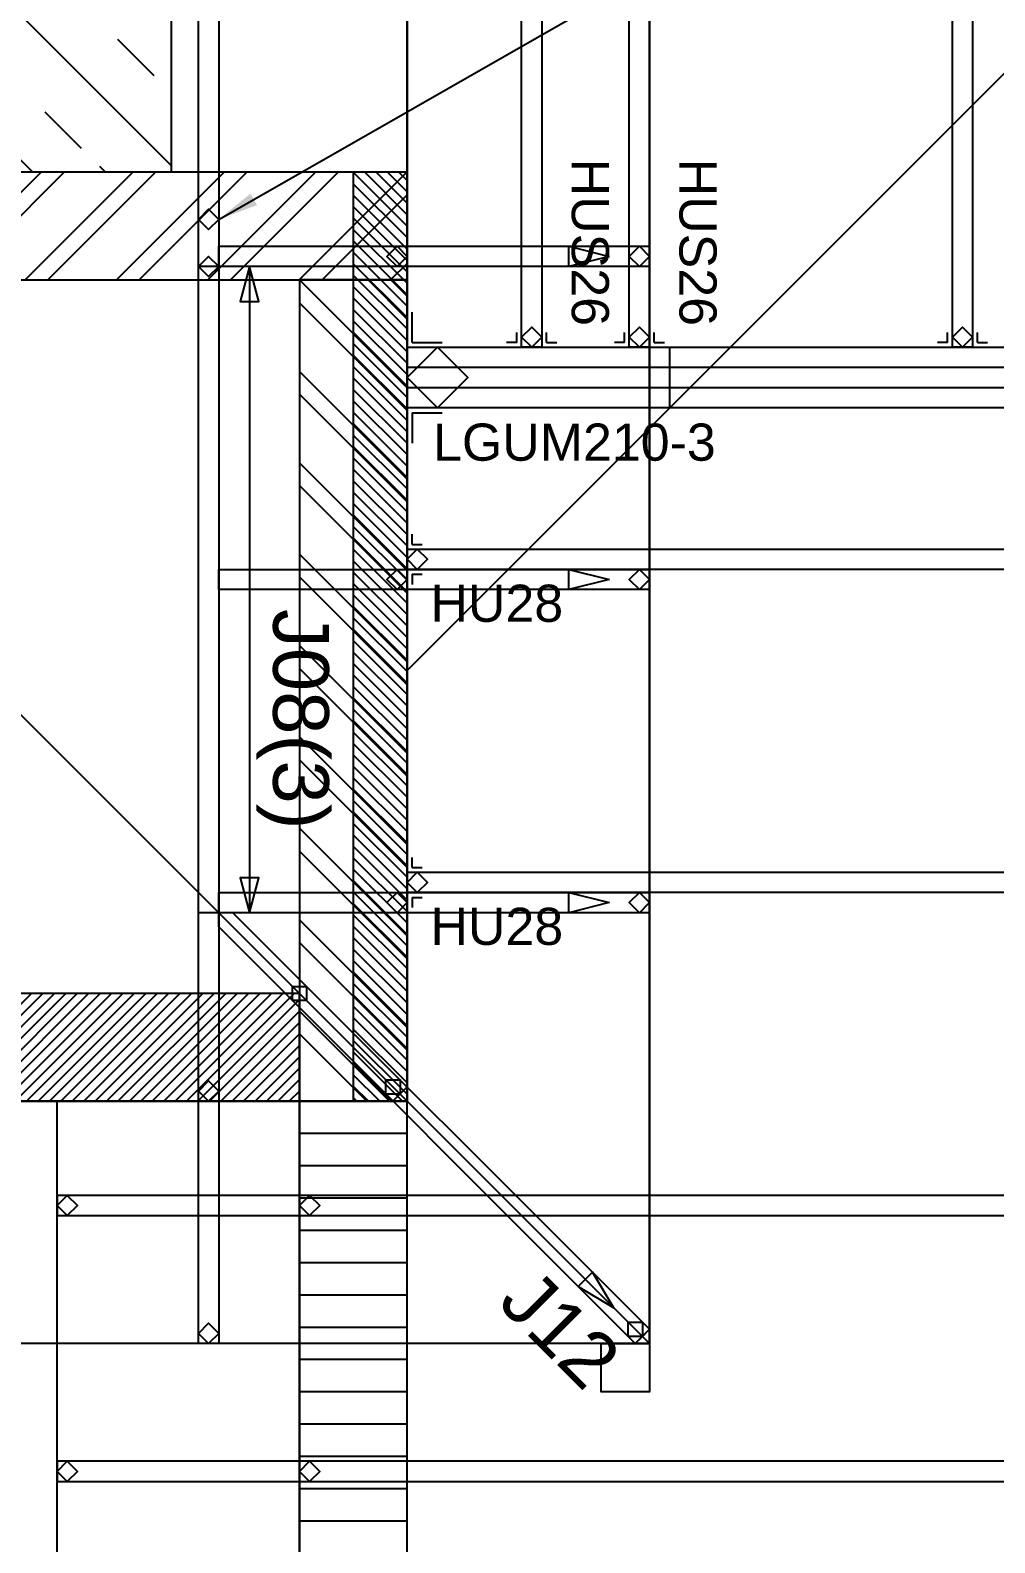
# Model space of a CAD drawing. Header units: inches. Extents: x -25328 to 8149, y -5530 to 4336.
# Drawn here: x 1562.1 to 1633.7, y 2535.3 to 2647.6 of the extents above; entities that cross this region are included whole.
import ezdxf

# ---------------------------------------------------------------- set-up
doc = ezdxf.new("R2010")
doc.units = ezdxf.units.IN
doc.header["$LTSCALE"] = 16
doc.header["$MEASUREMENT"] = 0
doc.layers.get('0').update_dxf_attribs({"linetype": 'CONTINUOUS'})
for name, color, linetype in [('1st_Floor_Labels_Connector', 7, 'CONTINUOUS'), ('1st_Floor_Labels_Engineering_Mem', 7, 'CONTINUOUS'), ('1st_Floor_Objects_Connectors', 7, 'CONTINUOUS'), ('1st_Floor_Objects_Non-Associativ', 7, 'CONTINUOUS'), ('1st_Floor_Objects_Planes', 7, 'CONTINUOUS'), ('1st_Floor_Objects_Roof_Framing', 40, 'CONTINUOUS'), ('1st_Floor_Objects_Roof_Truss', 40, 'CONTINUOUS'), ('1st_Floor_Objects_Walls', 7, 'CONTINUOUS'), ('DIM', 5, 'CONTINUOUS')]:
    doc.layers.add(name, color=color, linetype=linetype)
doc.styles.add('ARIAL', font='arial.ttf', dxfattribs={"height": 13.333333})
doc.styles.add('PAYTAS RM', font='romans.shx', dxfattribs={"width": 0.7, "height": 4.5})
doc.dimstyles.new('DIM- PAYTAS', dxfattribs={"dimscale": 48, "dimtxt": 0.1, "dimasz": 0.0625, "dimexe": 0.125, "dimexo": 0.125, "dimgap": 0.125, "dimtad": 1, "dimdec": 1, "dimzin": 3, "dimdsep": 46, "dimlunit": 4, "dimtxsty": 'PAYTAS RM', "dimblk": 'ARCHTICK', "dimcen": 0.09, "dimdle": 0.125, "dimclrd": 5, "dimclre": 5, "dimclrt": 11, "dimadec": 0, "dimazin": 0, "dimtfac": 1, "dimtdec": 1, "dimtofl": 0, "dimtmove": 2, "dimatfit": 3, "dimfxl": 0, "dimfrac": 2, "dimtolj": 1, "dimtzin": 3, "dimarcsym": 0})

# ---------------------------------------------------------------- blocks, each defined once
blk = doc.blocks.new('_ArchTick')
at = {"color": 0, "linetype": 'ByBlock', "const_width": 0.15}
blk.add_lwpolyline([(-0.5, -0.5), (0.5, 0.5)], dxfattribs=at)

msp = doc.modelspace()

# ---------------------------------------------------------------- linework, layer by layer
at = {"layer": '1st_Floor_Labels_Engineering_Mem', "color": 7}
msp.add_line((1578.34501353, 2630.08676653), (1578.34501353, 2582.08676653), dxfattribs=at)
for points in [[(1578.34501353, 2630.08676653), (1577.65051738, 2627.49486285), (1579.03950969, 2627.49486285), (1578.34501353, 2630.08676653)], [(1578.34501353, 2582.08676653), (1579.03950969, 2584.67867022), (1577.65051738, 2584.67867022), (1578.34501353, 2582.08676653)]]:
    msp.add_lwpolyline(points, close=True, dxfattribs=at).dxf.unprotected_set("ltscale", 0)
at = {"layer": '1st_Floor_Objects_Connectors', "color": 7}
for p, q in [((1590.41683665, 2624.44643145), (1590.41683665, 2626.69643145)), ((1598.19623271, 2624.44643145), (1598.19623271, 2625.19643145)), ((1600.41624919, 2624.44643145), (1600.41624919, 2625.19643145)), ((1606.19631663, 2624.44643145), (1606.19631663, 2625.19643145)), ((1608.41633311, 2624.44643145), (1608.41633311, 2625.19643145)), ((1630.19631663, 2624.44643145), (1630.19631663, 2625.19643145)), ((1632.41633311, 2624.44643145), (1632.41633311, 2625.19643145)), ((1590.41683665, 2624.44643145), (1592.66683665, 2624.44643145)), ((1598.19623271, 2624.44643145), (1597.44623271, 2624.44643145)), ((1600.41624919, 2624.44643145), (1601.16624919, 2624.44643145)), ((1606.19631663, 2624.44643145), (1605.44631663, 2624.44643145)), ((1608.41633311, 2624.44643145), (1609.16633311, 2624.44643145)), ((1630.19631663, 2624.44643145), (1629.44631663, 2624.44643145)), ((1632.41633311, 2624.44643145), (1633.16633311, 2624.44643145)), ((1590.41685954, 2619.22646075), (1592.66685954, 2619.22646075)), ((1590.41685954, 2619.22646075), (1590.41688243, 2616.97646075)), ((1590.41621867, 2609.44643145), (1590.41621867, 2610.19643145)), ((1590.41621867, 2609.44643145), (1591.16621867, 2609.44643145)), ((1590.41621867, 2607.22646075), (1591.16621867, 2607.22646075)), ((1590.41621867, 2607.22646075), (1590.41621867, 2606.47646075)), ((1590.41621867, 2585.44643145), (1590.41621867, 2586.19643145)), ((1590.41621867, 2585.44643145), (1591.16621867, 2585.44643145)), ((1590.41621867, 2583.22646075), (1591.16621867, 2583.22646075)), ((1590.41621867, 2583.22646075), (1590.41621867, 2582.47646075))]:
    msp.add_line(p, q, dxfattribs=at)
at = {"layer": '1st_Floor_Objects_Non-Associativ', "color": 7}
for p, q in [((1469.05631724, 2741.06007891), (1572.52546397, 2637.59093218)), ((1469.05631724, 2730.28386431), (1562.25423137, 2637.0859273)), ((1568.54134074, 2646.96309405), (1571.23541728, 2644.26901751)), ((1563.15316478, 2641.5748952), (1565.84724131, 2638.88081866)), ((1567.19427958, 2637.5337575), (1567.64215556, 2637.08588153))]:
    msp.add_line(p, q, dxfattribs=at)
msp.add_lwpolyline([(1680.05632487, 2843.26707965), (1680.05632487, 2779.18515521), (1640.04757396, 2779.18515521), (1640.04757396, 2783.18527728), (1572.52546397, 2783.18527728), (1572.52546397, 2637.08588153), (1469.05631724, 2637.08611041)], dxfattribs=at).dxf.unprotected_set("ltscale", 0)
at = {"layer": '1st_Floor_Objects_Planes', "color": 210}
for p, q in [((1572.52546397, 2783.18527728), (1572.52546397, 2637.08588153)), ((1572.52546397, 2637.08588153), (1469.05631724, 2637.08583575))]:
    msp.add_line(p, q, dxfattribs=at)
at = {"layer": '1st_Floor_Objects_Planes', "color": 70}
for p, q in [((1415.05650035, 2743.08655291), (1608.05687419, 2550.08615618)), ((1415.05650035, 2743.08655291), (1608.05687419, 2550.08615618)), ((1733.0565919, 2743.08582049), (1590.0568513, 2600.08612567)), ((1590.05689708, 2600.08612567), (1733.05663768, 2743.08591204)), ((1590.0568513, 2600.08612567), (1590.05682841, 2704.0861867)), ((1608.05687419, 2550.08615618), (1608.05687419, 2686.0861867)), ((1608.05687419, 2686.08609515), (1608.05687419, 2550.08615618)), ((1590.05687419, 2568.08615618), (1590.05689708, 2600.08612567)), ((1564.05690471, 2287.08592349), (1564.05690471, 2568.08615618)), ((1564.05690471, 2568.08615618), (1590.05687419, 2568.08615618)), ((1564.05690471, 2287.08592349), (1564.05690471, 2568.08615618)), ((1608.05687419, 2550.08615618), (1473.05634776, 2550.08615618)), ((1608.05687419, 2550.08615618), (1473.05634776, 2550.08615618))]:
    msp.add_line(p, q, dxfattribs=at)
at = {"layer": '1st_Floor_Objects_Planes', "color": 7}
for p, q in [((1590.0568513, 2704.08609515), (1590.05687419, 2568.08615618)), ((1590.05689708, 2568.08615618), (1473.05634776, 2568.08615618)), ((1582.05690471, 2305.08594638), (1582.05690471, 2568.08615618))]:
    msp.add_line(p, q, dxfattribs=at)
at = {"layer": '1st_Floor_Objects_Roof_Framing', "color": 40}
for points in [[(1574.55628672, 2633.58591204), (1575.30628672, 2634.33591204), (1576.05628672, 2633.58591204), (1575.30628672, 2632.83591204)], [(1590.05687419, 2630.83676653), (1589.30687419, 2631.58676653), (1588.55687419, 2630.83676653), (1589.30687419, 2630.08676653)], [(1605.05689708, 2630.83676653), (1602.05689708, 2630.08676653), (1602.05689708, 2631.58676653)], [(1608.05689708, 2630.83676653), (1607.30689708, 2631.58676653), (1606.55689708, 2630.83676653), (1607.30689708, 2630.08676653)], [(1574.55628672, 2630.08589678), (1575.30628672, 2630.83589678), (1576.05628672, 2630.08589678), (1575.30628672, 2629.33589678)], [(1599.30621806, 2624.0864461), (1598.55621806, 2624.8364461), (1599.30621806, 2625.5864461), (1600.05621806, 2624.8364461)], [(1607.30630198, 2624.0864461), (1606.55630198, 2624.8364461), (1607.30630198, 2625.5864461), (1608.05630198, 2624.8364461)], [(1631.30630198, 2624.0864461), (1630.55630198, 2624.8364461), (1631.30630198, 2625.5864461), (1632.05630198, 2624.8364461)], [(1590.05691996, 2621.8364461), (1592.30691996, 2624.0864461), (1594.55691996, 2621.8364461), (1592.30691996, 2619.5864461)], [(1590.05691996, 2608.3364461), (1590.80691996, 2609.0864461), (1591.55691996, 2608.3364461), (1590.80691996, 2607.5864461)], [(1590.05687419, 2606.83676653), (1589.30687419, 2607.58676653), (1588.55687419, 2606.83676653), (1589.30687419, 2606.08676653)], [(1605.05689708, 2606.83676653), (1602.05689708, 2606.08676653), (1602.05689708, 2607.58676653)], [(1608.05689708, 2606.83676653), (1607.30689708, 2607.58676653), (1606.55689708, 2606.83676653), (1607.30689708, 2606.08676653)], [(1590.05689708, 2584.3364461), (1590.80689708, 2585.0864461), (1591.55689708, 2584.3364461), (1590.80689708, 2583.5864461)], [(1590.05687419, 2582.83676653), (1589.30687419, 2583.58676653), (1588.55687419, 2582.83676653), (1589.30687419, 2582.08676653)], [(1605.05689708, 2582.83676653), (1602.05689708, 2582.08676653), (1602.05689708, 2583.58676653)], [(1608.05689708, 2582.83676653), (1607.30689708, 2583.58676653), (1606.55689708, 2582.83676653), (1607.30689708, 2582.08676653)], [(1581.52649394, 2575.555898), (1581.52649394, 2576.61658221), (1582.58717814, 2576.61658221), (1582.58713237, 2575.555898)], [(1575.30628672, 2568.08615618), (1574.55628672, 2568.83615618), (1575.30628672, 2569.58611041), (1576.05628672, 2568.83615618)], [(1589.5265092, 2568.61652117), (1588.46587077, 2568.61652117), (1588.46587077, 2569.67720538), (1589.52655497, 2569.67720538)], [(1564.05690471, 2560.3364461), (1564.80690471, 2561.0864461), (1565.55690471, 2560.3364461), (1564.80690471, 2559.5864461)], [(1582.05688182, 2560.3364461), (1582.80688182, 2561.0864461), (1583.55688182, 2560.3364461), (1582.80688182, 2559.5864461)], [(1605.40516368, 2552.73784381), (1603.81416026, 2555.38953143), (1602.75349894, 2554.328893)], [(1575.30628672, 2550.08615618), (1574.55628672, 2550.83615618), (1575.30628672, 2551.58611041), (1576.05628672, 2550.83615618)], [(1607.52646342, 2550.61656695), (1606.46580211, 2550.61656695), (1606.46580211, 2551.67720538), (1607.52648631, 2551.67720538)], [(1608.05689708, 2550.08615618), (1608.05689708, 2546.48616534), (1604.45690623, 2546.48616534), (1604.45690623, 2550.08615618)], [(1564.05690471, 2540.58643847), (1564.80690471, 2541.33643847), (1565.55690471, 2540.58643847), (1564.80690471, 2539.83643847)], [(1582.05688182, 2540.58643847), (1582.80688182, 2541.33643847), (1583.55688182, 2540.58643847), (1582.80688182, 2539.83643847)]]:
    msp.add_lwpolyline(points, close=True, dxfattribs=at).dxf.unprotected_set("ltscale", 0)
at = {"layer": '1st_Floor_Objects_Roof_Truss', "color": 40}
for p, q in [((1576.05626384, 2630.08676653), (1576.05626384, 2631.58676653)), ((1576.05626384, 2630.08676653), (1576.05626384, 2631.58676653)), ((1590.05687419, 2630.08676653), (1590.05687419, 2631.58676653)), ((1608.05689708, 2630.08676653), (1608.05689708, 2631.58676653)), ((1576.05626384, 2630.08589678), (1574.55628672, 2630.08589678)), ((1576.05626384, 2630.08589678), (1574.55628672, 2630.08589678)), ((1576.05626384, 2630.08589678), (1574.55628672, 2630.08589678)), ((1590.05691996, 2619.5864461), (1590.05691996, 2624.0864461)), ((1600.05624095, 2624.0864461), (1598.55624095, 2624.0864461)), ((1608.05632487, 2624.0864461), (1606.55632487, 2624.0864461)), ((1609.55719462, 2619.5864461), (1609.55719462, 2624.0864461)), ((1609.55719462, 2619.5864461), (1609.55719462, 2624.0864461)), ((1632.05632487, 2624.0864461), (1630.55632487, 2624.0864461)), ((1902.05634204, 2622.5864461), (1590.05691996, 2622.5864461)), ((1902.05634204, 2621.0864461), (1590.05691996, 2621.0864461)), ((1590.05691996, 2607.5864461), (1590.05691996, 2609.0864461)), ((1576.05626384, 2606.08676653), (1576.05626384, 2607.58676653)), ((1576.05626384, 2606.08676653), (1576.05626384, 2607.58676653)), ((1590.05687419, 2606.08676653), (1590.05687419, 2607.58676653)), ((1608.05689708, 2606.08676653), (1608.05689708, 2607.58676653)), ((1590.05689708, 2583.5864461), (1590.05689708, 2585.0864461)), ((1576.05626384, 2582.08676653), (1576.05626384, 2583.58676653)), ((1576.05626384, 2582.08676653), (1576.05626384, 2583.58676653)), ((1590.05687419, 2582.08676653), (1590.05687419, 2583.58676653)), ((1608.05689708, 2582.08676653), (1608.05689708, 2583.58676653)), ((1576.05626384, 2582.08676653), (1574.55628672, 2582.08676653)), ((1576.05626384, 2582.08676653), (1574.55628672, 2582.08676653)), ((1576.05624095, 2581.02612811), (1576.05626384, 2582.08681231)), ((1576.05624095, 2581.02612811), (1576.05626384, 2582.08681231)), ((1577.11692515, 2582.08681231), (1576.05626384, 2582.08681231)), ((1577.11692515, 2582.08681231), (1576.05626384, 2582.08681231)), ((1590.05680552, 2569.14688616), (1588.9961671, 2568.08620196)), ((1576.05626384, 2568.08615618), (1574.55628672, 2568.08615618)), ((1582.05688182, 2561.0864461), (1582.05688182, 2559.5864461)), ((1608.05678263, 2551.14688616), (1606.99612132, 2550.08615618)), ((1582.05688182, 2541.33643847), (1582.05688182, 2539.83643847))]:
    msp.add_line(p, q, dxfattribs=at)
for points in [[(1576.05626384, 3133.08595782), (1576.05626384, 2550.08615618), (1575.30626384, 2550.08615618), (1574.55626384, 2550.08615618), (1574.55626384, 3133.08595782), (1575.30626384, 3133.08595782)], [(1600.05624095, 3133.08595782), (1600.05624095, 2624.0864461), (1599.30624095, 2624.0864461), (1598.55624095, 2624.0864461), (1598.55624095, 3133.08595782), (1599.30624095, 3133.08595782)], [(1608.05627909, 3133.08595782), (1608.05632487, 2624.0864461), (1607.30632487, 2624.0864461), (1606.55632487, 2624.0864461), (1606.55627909, 3133.08595782), (1607.30627909, 3133.08595782)], [(1632.05627909, 3133.08595782), (1632.05632487, 2624.0864461), (1631.30632487, 2624.0864461), (1630.55632487, 2624.0864461), (1630.55627909, 3133.08595782), (1631.30627909, 3133.08595782)], [(1608.05689708, 2630.08676653), (1576.05626384, 2630.08676653), (1576.05626384, 2630.83676653), (1576.05626384, 2631.58676653), (1608.05689708, 2631.58676653), (1608.05689708, 2630.83676653)], [(1902.05634204, 2619.5864461), (1590.05691996, 2619.5864461), (1590.05691996, 2621.8364461), (1590.05691996, 2624.0864461), (1902.05634204, 2624.0864461), (1902.05634204, 2621.8364461)], [(1902.0563449, 2607.5864461), (1590.05691996, 2607.5864461), (1590.05691996, 2608.3364461), (1590.05691996, 2609.0864461), (1902.0563449, 2609.0864461), (1902.0563449, 2608.3364461)], [(1608.05689708, 2606.08676653), (1576.05626384, 2606.08676653), (1576.05626384, 2606.83676653), (1576.05626384, 2607.58676653), (1608.05689708, 2607.58676653), (1608.05689708, 2606.83676653)], [(1884.05634776, 2583.5864461), (1590.05689708, 2583.5864461), (1590.05689708, 2584.3364461), (1590.05689708, 2585.0864461), (1884.05634776, 2585.0864461), (1884.05634776, 2584.3364461)], [(1608.05689708, 2582.08676653), (1576.05626384, 2582.08676653), (1576.05626384, 2582.83676653), (1576.05626384, 2583.58676653), (1608.05689708, 2583.58676653), (1608.05689708, 2582.83676653)], [(1608.05680552, 2551.14684039), (1577.11687938, 2582.08681231), (1576.05626384, 2582.08681231), (1576.05621806, 2581.02617388), (1606.99614421, 2550.08615618), (1607.52644053, 2550.6164754)], [(1944.05635205, 2561.0864461), (1564.05690471, 2561.0864461), (1564.05690471, 2560.3364461), (1564.05690471, 2559.5864461), (1944.05635205, 2559.5864461), (1944.05635205, 2560.3364461)], [(1944.05635491, 2541.33643847), (1564.05690471, 2541.33643847), (1564.05690471, 2540.58643847), (1564.05690471, 2539.83643847), (1944.05635491, 2539.83643847), (1944.05635491, 2540.58643847)]]:
    msp.add_lwpolyline(points, close=True, dxfattribs=at).dxf.unprotected_set("ltscale", 0)
at = {"layer": '1st_Floor_Objects_Walls', "color": 7}
for p, q in [((1562.88036052, 2637.0859273), (1554.88034526, 2629.08591204)), ((1564.577382, 2637.0859273), (1556.57734385, 2629.08591204)), ((1569.66862956, 2637.0859273), (1561.6686143, 2629.08591204)), ((1571.36567393, 2637.0859273), (1563.36563578, 2629.08591204)), ((1576.45692149, 2637.0859273), (1568.45688334, 2629.08591204)), ((1578.15394297, 2637.0859273), (1570.15392772, 2629.08591204)), ((1583.24519053, 2637.0859273), (1575.24515239, 2629.08591204)), ((1584.94221202, 2637.0859273), (1576.94219676, 2629.08591204)), ((1590.03345958, 2637.0859273), (1582.03344432, 2629.08591204)), ((1586.05615702, 2637.08446246), (1590.05618754, 2633.08443194)), ((1586.90322581, 2637.08588153), (1590.05618754, 2633.93289691)), ((1587.75175944, 2637.08588153), (1590.05618754, 2634.78145342)), ((1588.60027018, 2637.08588153), (1590.05618754, 2635.62996417)), ((1589.44878093, 2637.08588153), (1590.05618754, 2636.47847491)), ((1586.05615702, 2636.23595172), (1590.05618754, 2632.2359212)), ((1590.05637065, 2635.411794), (1583.7304658, 2629.08591204)), ((1586.05615702, 2635.38744097), (1590.05618754, 2631.38741046)), ((1586.05615702, 2634.53893023), (1590.05618754, 2630.53885394)), ((1586.05615702, 2633.69041949), (1590.05618754, 2629.69038897)), ((1586.05615702, 2632.84190875), (1590.05618754, 2628.84187823)), ((1586.05615702, 2631.993398), (1590.05618754, 2627.99336749)), ((1586.05615702, 2631.14488726), (1590.05618754, 2627.14485674)), ((1586.05615702, 2630.29637652), (1590.05618754, 2626.296346)), ((1590.05637065, 2630.32054644), (1588.82171336, 2629.08591204)), ((1582.05704203, 2629.08591204), (1582.05683604, 2629.08609515)), ((1590.05682841, 2621.08612567), (1582.05704203, 2629.08591204)), ((1586.05615702, 2629.44786578), (1590.05618754, 2625.44783526)), ((1590.05682841, 2626.17728167), (1587.14819804, 2629.08591204)), ((1590.05682841, 2627.87434893), (1588.84524241, 2629.08591204)), ((1586.05615702, 2628.59935504), (1590.05618754, 2624.59932452)), ((1590.05682841, 2619.38905841), (1582.05683604, 2627.38902789)), ((1586.05615702, 2627.75084429), (1590.05618754, 2623.75081378)), ((1586.05615702, 2626.90233355), (1590.05618754, 2622.90230303)), ((1586.05615702, 2626.05382281), (1590.05618754, 2622.05379229)), ((1586.05615702, 2625.20531207), (1590.05618754, 2621.20528155)), ((1586.05615702, 2624.35680132), (1590.05618754, 2620.35677081)), ((1586.05615702, 2623.50829058), (1590.05618754, 2619.50826007)), ((1590.05682841, 2614.29785662), (1582.05683604, 2622.29782611)), ((1586.05615702, 2622.65977984), (1590.05618754, 2618.65974932)), ((1586.05615702, 2621.8112691), (1590.05618754, 2617.81123858)), ((1590.05682841, 2612.60078936), (1582.05683604, 2620.60075884)), ((1586.05615702, 2620.96275836), (1590.05618754, 2616.96272784)), ((1586.05615702, 2620.11424761), (1590.05618754, 2616.1142171)), ((1586.05615702, 2619.26573687), (1590.05618754, 2615.26570635)), ((1586.05615702, 2618.41722613), (1590.05618754, 2614.41719561)), ((1586.05615702, 2617.56871539), (1590.05618754, 2613.56868487)), ((1586.05615702, 2616.72020465), (1590.05618754, 2612.72017413)), ((1586.05615702, 2615.8716939), (1590.05618754, 2611.87166339)), ((1590.05682841, 2607.50963336), (1582.05683604, 2615.50960284)), ((1586.05615702, 2615.02318316), (1590.05618754, 2611.02315264)), ((1590.05682841, 2605.8125661), (1582.05683604, 2613.81253558)), ((1586.05615702, 2614.17467242), (1590.05618754, 2610.1746419)), ((1586.05615702, 2613.32616168), (1590.05618754, 2609.32613116)), ((1586.05615702, 2612.47760516), (1590.05618754, 2608.47762042)), ((1586.05615702, 2611.62914019), (1590.05618754, 2607.62910967)), ((1586.05615702, 2610.78058367), (1590.05618754, 2606.78059893)), ((1586.05615702, 2609.93211871), (1590.05618754, 2605.93208819)), ((1586.05615702, 2609.08360797), (1590.05618754, 2605.08357745)), ((1590.05682841, 2600.72136431), (1582.05683604, 2608.7213338)), ((1586.05615702, 2608.23509722), (1590.05618754, 2604.23506671)), ((1590.05682841, 2599.02434283), (1582.05683604, 2607.02431231)), ((1586.05615702, 2607.38658648), (1590.05618754, 2603.38655596)), ((1586.05615702, 2606.53807574), (1590.05618754, 2602.53804522)), ((1586.05615702, 2605.689565), (1590.05618754, 2601.68953448)), ((1586.05615702, 2604.84105425), (1590.05618754, 2600.84102374)), ((1586.05615702, 2603.99254351), (1590.05618754, 2599.99251299)), ((1586.05615702, 2603.14403277), (1590.05618754, 2599.14400225)), ((1586.05615702, 2602.29552203), (1590.05618754, 2598.29549151)), ((1590.0568513, 2593.93314105), (1582.05683604, 2601.93306475)), ((1586.05615702, 2601.44701129), (1590.05618754, 2597.44698077)), ((1590.0568513, 2592.23607379), (1582.05683604, 2600.23604327)), ((1586.05615702, 2600.59850054), (1590.05618754, 2596.59847003)), ((1586.05615702, 2599.7499898), (1590.05618754, 2595.74995928)), ((1586.05615702, 2598.90147906), (1590.05618754, 2594.90144854)), ((1586.05615702, 2598.05296832), (1590.05618754, 2594.0529378)), ((1586.05615702, 2597.20445757), (1590.05618754, 2593.20442706)), ((1586.05615702, 2596.35594683), (1590.05618754, 2592.35587054)), ((1586.05615702, 2595.50743609), (1590.05618754, 2591.50740557)), ((1590.0568513, 2587.14491778), (1582.05685893, 2595.14484149)), ((1586.05615702, 2594.65892535), (1590.05618754, 2590.65884905)), ((1590.0568513, 2585.44785052), (1582.05685893, 2593.44777423)), ((1586.05615702, 2593.81041461), (1590.05618754, 2589.81038409)), ((1586.05615702, 2592.96190386), (1590.05618754, 2588.96182757)), ((1586.05615702, 2592.11339312), (1590.05618754, 2588.1133626)), ((1586.05615702, 2591.26488238), (1590.05618754, 2587.26485186)), ((1586.05615702, 2590.41637164), (1590.05618754, 2586.41634112)), ((1586.05615702, 2589.5678609), (1590.05618754, 2585.56783038)), ((1586.05615702, 2588.71935015), (1590.05618754, 2584.71931964)), ((1590.0568513, 2580.35664874), (1582.05685893, 2588.35661822)), ((1586.05615702, 2587.87083941), (1590.05618754, 2583.87080889)), ((1590.0568513, 2578.65962725), (1582.05685893, 2586.65959674)), ((1586.05615702, 2587.02232867), (1590.05618754, 2583.02229815)), ((1586.05615702, 2586.17381793), (1590.05618754, 2582.17378741)), ((1586.05615702, 2585.32530718), (1590.05618754, 2581.32527667)), ((1586.05615702, 2584.47679644), (1590.05618754, 2580.47676592)), ((1586.05615702, 2583.6282857), (1590.05618754, 2579.62825518)), ((1586.05615702, 2582.77977496), (1590.05618754, 2578.77974444)), ((1586.05615702, 2581.93126422), (1590.05618754, 2577.9312337)), ((1590.0568513, 2573.56837969), (1582.05685893, 2581.56834918)), ((1586.05615702, 2581.08275347), (1590.05618754, 2577.08272296)), ((1590.0568513, 2571.87135821), (1582.05685893, 2579.87132769)), ((1586.05615702, 2580.23424273), (1590.05618754, 2576.23421221)), ((1586.05615702, 2579.38573199), (1590.05618754, 2575.38570147)), ((1586.05615702, 2578.53722125), (1590.05618754, 2574.53719073)), ((1586.05615702, 2577.6887105), (1590.05618754, 2573.68867999)), ((1586.05615702, 2576.84015399), (1590.05618754, 2572.84016924)), ((1562.14997569, 2576.08617144), (1554.14996043, 2568.08615618)), ((1562.99848643, 2576.08617144), (1554.99847117, 2568.08615618)), ((1563.84699717, 2576.08617144), (1555.84698191, 2568.08615618)), ((1564.69550792, 2576.08617144), (1556.69549266, 2568.08615618)), ((1565.54401866, 2576.08617144), (1557.5440034, 2568.08615618)), ((1566.3925294, 2576.08617144), (1558.39251414, 2568.08615618)), ((1567.24104014, 2576.08617144), (1559.24102488, 2568.08615618)), ((1568.08955088, 2576.08617144), (1560.08953563, 2568.08615618)), ((1568.93806163, 2576.08617144), (1560.93804637, 2568.08615618)), ((1569.78657237, 2576.08617144), (1561.78655711, 2568.08615618)), ((1570.63508311, 2576.08617144), (1562.63506785, 2568.08615618)), ((1571.48359385, 2576.08617144), (1563.48357859, 2568.08615618)), ((1572.3321046, 2576.08617144), (1564.33208934, 2568.08615618)), ((1573.18061534, 2576.08617144), (1565.18060008, 2568.08615618)), ((1574.02912608, 2576.08617144), (1566.02911082, 2568.08615618)), ((1574.87763682, 2576.08617144), (1566.87762156, 2568.08615618)), ((1575.72614756, 2576.08617144), (1567.72613231, 2568.08615618)), ((1576.57465831, 2576.08617144), (1568.57464305, 2568.08615618)), ((1577.42316905, 2576.08617144), (1569.42315379, 2568.08615618)), ((1578.27167979, 2576.08617144), (1570.27166453, 2568.08615618)), ((1579.12019053, 2576.08617144), (1571.12017527, 2568.08615618)), ((1579.96870127, 2576.08617144), (1571.96868602, 2568.08615618)), ((1580.81721202, 2576.08617144), (1572.81719676, 2568.08615618)), ((1581.66572276, 2576.08617144), (1573.6657075, 2568.08615618)), ((1582.05685893, 2575.62881976), (1574.51421824, 2568.08615618)), ((1586.05615702, 2575.99168902), (1590.05618754, 2571.9916585)), ((1586.05615702, 2575.14317828), (1590.05618754, 2571.14314776)), ((1582.05685893, 2574.78026324), (1575.36272898, 2568.08615618)), ((1588.75082866, 2568.08615618), (1582.05685893, 2574.78012591)), ((1586.05615702, 2574.29466754), (1590.05618754, 2570.29463702)), ((1582.05685893, 2573.9317525), (1576.21123973, 2568.08615618)), ((1582.05685893, 2573.08324175), (1577.05975047, 2568.08615618)), ((1587.05380717, 2568.08615618), (1582.05685893, 2573.08310443)), ((1586.05615702, 2573.44611102), (1590.05618754, 2569.44612628)), ((1582.05685893, 2572.23473101), (1577.90826121, 2568.08615618)), ((1586.05615702, 2572.59764605), (1590.05618754, 2568.59761553)), ((1586.05615702, 2571.74913531), (1589.71913615, 2568.08615618)), ((1582.05685893, 2571.38622027), (1578.75677195, 2568.08615618)), ((1586.05615702, 2570.90062457), (1588.87062541, 2568.08615618)), ((1582.05685893, 2570.53770953), (1579.6052827, 2568.08615618)), ((1582.05685893, 2569.68919879), (1580.45379344, 2568.08615618)), ((1586.05615702, 2570.05211382), (1588.02211467, 2568.08615618)), ((1582.05685893, 2568.84068804), (1581.30230418, 2568.08615618)), ((1586.05615702, 2569.20360308), (1587.17360392, 2568.08615618)), ((1586.05615702, 2568.35509234), (1586.32509318, 2568.08615618)), ((1590.05687419, 2568.08615618), (1582.05688182, 2568.08615618)), ((1590.05687419, 2565.68614703), (1582.05688182, 2565.68614703)), ((1590.05687419, 2563.28613787), (1582.05688182, 2563.28613787)), ((1590.05687419, 2560.88612872), (1582.05688182, 2560.88612872)), ((1590.05687419, 2558.48611956), (1582.05688182, 2558.48611956)), ((1590.05687419, 2556.08611041), (1582.05688182, 2556.08611041)), ((1590.05687419, 2553.68610125), (1582.05688182, 2553.68610125)), ((1590.05687419, 2551.2860921), (1582.05688182, 2551.2860921)), ((1590.05687419, 2548.88608294), (1582.05688182, 2548.88608294)), ((1590.05687419, 2546.48607379), (1582.05688182, 2546.48607379)), ((1590.05687419, 2544.08606463), (1582.05688182, 2544.08606463)), ((1590.05687419, 2541.68605548), (1582.05688182, 2541.68605548)), ((1590.05687419, 2539.28604632), (1582.05688182, 2539.28604632)), ((1590.05687419, 2536.88603716), (1582.05688182, 2536.88603716))]:
    msp.add_line(p, q, dxfattribs=at)
for points in [[(1590.05637065, 2637.0859273), (1461.05630198, 2637.08588153), (1461.05630198, 2629.08586627), (1590.05637065, 2629.08591204)], [(1590.05637065, 2637.0859273), (1461.05630198, 2637.08588153), (1461.05630198, 2629.08586627), (1590.05637065, 2629.08591204)], [(1586.05615702, 2637.08588153), (1586.05615702, 2568.08615618), (1590.05618754, 2568.08615618), (1590.05618754, 2637.08588153)], [(1586.05615702, 2637.08588153), (1586.05615702, 2568.08615618), (1590.05618754, 2568.08615618), (1590.05618754, 2637.08588153)], [(1590.0568513, 2568.08615618), (1590.05682841, 2629.08591204), (1582.05683604, 2629.08591204), (1582.05685893, 2568.08615618)], [(1590.0568513, 2568.08615618), (1590.05682841, 2629.08591204), (1582.05683604, 2629.08591204), (1582.05685893, 2568.08615618)], [(1582.05685893, 2576.08617144), (1473.05634776, 2576.08617144), (1473.05634776, 2568.08615618), (1582.05685893, 2568.08615618)], [(1582.05685893, 2576.08617144), (1473.05634776, 2576.08617144), (1473.05634776, 2568.08615618), (1582.05685893, 2568.08615618)], [(1590.05687419, 2313.08615618), (1590.05687419, 2568.08615618), (1582.05688182, 2568.08615618), (1582.05688182, 2313.08614474)], [(1590.05687419, 2313.08615618), (1590.05687419, 2568.08615618), (1582.05688182, 2568.08615618), (1582.05688182, 2313.08614474)]]:
    msp.add_lwpolyline(points, close=True, dxfattribs=at).dxf.unprotected_set("ltscale", 0)

# ---------------------------------------------------------------- texts
at = {"layer": '1st_Floor_Labels_Connector', "color": 7, "char_height": 2.76000005, "attachment_point": 1, "style": 'ARIAL'}
for s, insert, rotation in [('HUS26', (1605.04126445, 2638.09648638), 270), ('HUS26', (1613.04134837, 2638.09648638), 270), ('LGUM210-3', (1591.97977916, 2618.42084246), 0.0000025045), ('HU28', (1591.78962413, 2606.45306903), 0.0000025045), ('HU28', (1591.78962413, 2582.45306903), 0.0000025045)]:
    msp.add_mtext(s, dxfattribs=dict(at, insert=insert, rotation=rotation))
at = {"layer": '1st_Floor_Labels_Engineering_Mem', "color": 7, "char_height": 4.139999986, "attachment_point": 1, "style": 'ARIAL'}
for s, insert, rotation in [('J08(3)', (1584.2398881, 2604.65044146), 270), ('J12', (1599.60387889, 2555.94040423), 314.999956856)]:
    msp.add_mtext(s, dxfattribs=dict(at, insert=insert, rotation=rotation))

# ---------------------------------------------------------------- leaders
at = {"layer": 'DIM'}
msp.add_leader([(1576.05626384, 2633.58588915), (1618.86254916, 2658.05227593), (1622.23545724, 2658.48724671)], dimstyle='DIM- PAYTAS', override={"dimgap": 0.125, "dimtad": 0, "dimtfill": 1, "dimarcsym": 2}, dxfattribs=at)

doc.saveas('drawing.dxf')
